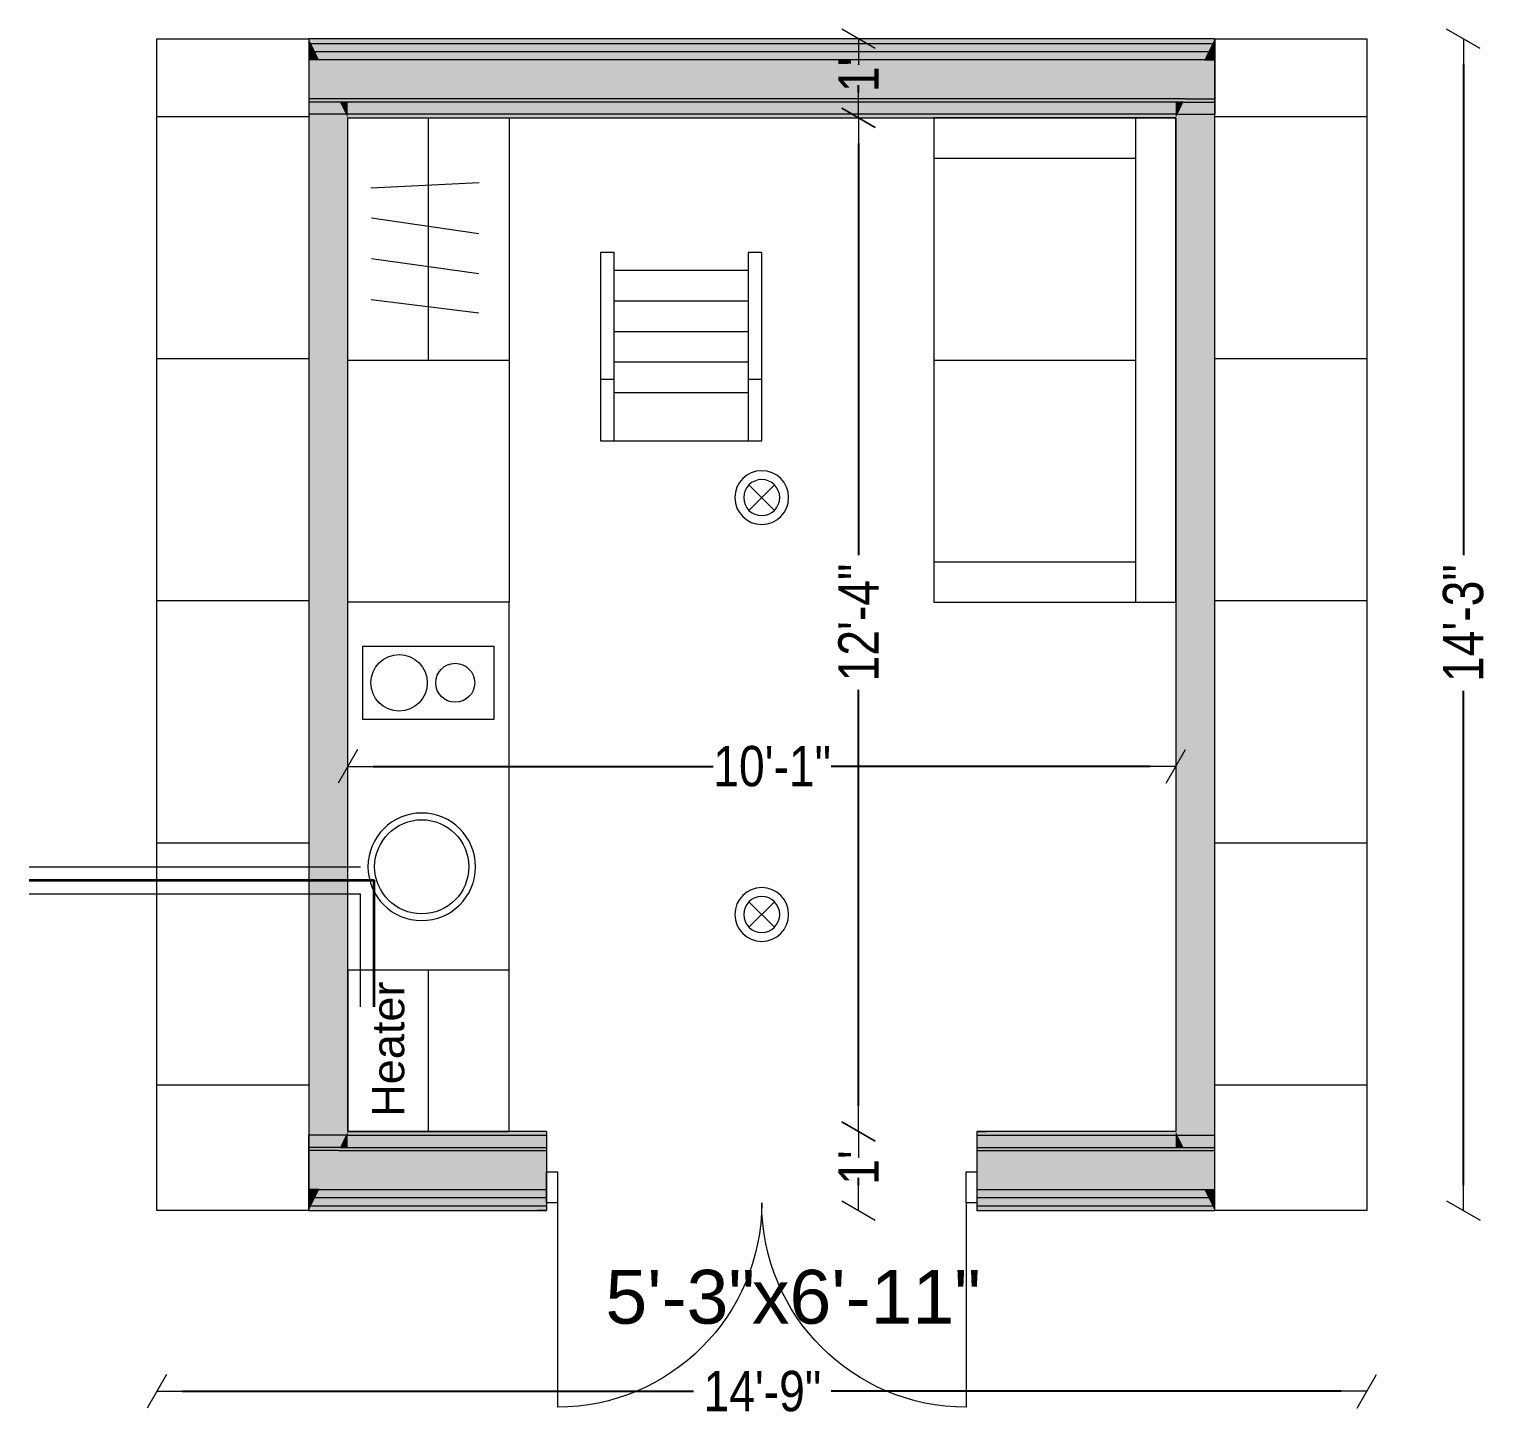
# Model space of a CAD drawing. Header units: millimetres. Extents: x -441769 to -416837, y 102511 to 137331.
# Drawn here: x -430633 to -425201, y 117449 to 122611 of the extents above; entities that cross this region are included whole.
import ezdxf
from ezdxf.enums import TextEntityAlignment as Align

# ---------------------------------------------------------------- set-up
doc = ezdxf.new("R2010")
doc.units = ezdxf.units.MM
doc.header["$MEASUREMENT"] = 0
for name, color, linetype in [('1.VÄLISSEINAD', 7, 'Continuous'), ('2.SISUSTUS', 7, 'Continuous'), ('ARCHICAD Door Markers', 7, 'Continuous'), ('ARCHICAD Doors', 7, 'Continuous'), ('Dimensioning - General', 7, 'Continuous'), ('Interior - Furniture', 7, 'Continuous')]:
    doc.layers.add(name, color=color, linetype=linetype)
for name, color, linetype, lineweight in [('1.VÄLISSEINAD_Pen_No__1', 7, 'Continuous', 13), ('1.VÄLISSEINAD_Pen_No__19', 255, 'Continuous', 0), ('2.SISUSTUS_Pen_No__101', 252, 'Continuous', 13), ('2D Drafting - General_Pen_No__1', 7, 'Continuous', 13), ('2D Drafting - General_Pen_No__6', 5, 'Continuous', 35), ('ARCHICAD Door Markers_Pen_No__1', 7, 'Continuous', 13), ('ARCHICAD Doors_Pen_No__1', 7, 'Continuous', 13), ('Interior - Furniture _Pen_No__101', 252, 'Continuous', 13), ('Interior - Furniture _Pen_No__2', 8, 'Continuous', 15)]:
    doc.layers.add(name, color=color, linetype=linetype, lineweight=lineweight)
for name, color, linetype, lineweight, true_color in [('1.VÄLISSEINAD_Pen_No__107', 7, 'Continuous', 13, 0xaaaaaa), ('1.VÄLISSEINAD_Pen_No__61', 7, 'Continuous', 20, 0x6a6a6a), ('2D Drafting - General_Pen_No__4', 7, 'Continuous', 20, 0x029e21), ('2D Drafting - General_Pen_No__61', 7, 'Continuous', 20, 0x6a6a6a), ('2D Drafting - General_Pen_No__68', 7, 'Continuous', 20, 0xfd4435), ('ARCHICAD Doors_Pen_No__23', 7, 'Continuous', 20, 0xff6600), ('ARCHICAD Doors_Pen_No__3', 7, 'Continuous', 18, 0xff6600), ('Interior - Furniture _Pen_No__81', 7, 'Continuous', 20, 0x6a6a6a), ('Interior - Furniture _Pen_No__86', 7, 'Continuous', 20, 0x5555ff)]:
    doc.layers.add(name, color=color, linetype=linetype, lineweight=lineweight, true_color=true_color)
doc.styles.add('GENERATED_STYLE_1', font='arial.ttf')
doc.styles.add('GENERATED_STYLE_2', font='techl___.ttf')
doc.dimstyles.new('GENERATED_STYLE__1', dxfattribs={"dimtxt": 150, "dimasz": 95, "dimexe": 0.18, "dimexo": 0.0625, "dimgap": 0.09, "dimtad": 0, "dimdec": 0, "dimlfac": 0.03937, "dimzin": 0, "dimdsep": 46, "dimlunit": 4, "dimtxsty": 'GENERATED_STYLE_2', "dimblk": 'ARROWHEAD_2', "dimblk1": 'ARROWHEAD_2', "dimblk2": 'ARROWHEAD_2', "dimcen": 0.09, "dimse1": 1, "dimse2": 1, "dimclrd": 7, "dimclre": 7, "dimclrt": 7, "dimadec": 0, "dimazin": 0, "dimtfac": 1, "dimtdec": 4, "dimtmove": 0, "dimatfit": 3, "dimfxl": 1, "dimtolj": 1, "dimtzin": 0, "dimarcsym": 0})
doc.dimstyles.new('GENERATED_STYLE__2', dxfattribs={"dimtxt": 150, "dimasz": 95, "dimexe": 0.18, "dimexo": 0.0625, "dimgap": 0.09, "dimtad": 0, "dimtih": 1, "dimtoh": 1, "dimdec": 0, "dimlfac": 0.03937, "dimzin": 0, "dimdsep": 46, "dimlunit": 4, "dimtxsty": 'GENERATED_STYLE_2', "dimblk": 'ARROWHEAD_2', "dimblk1": 'ARROWHEAD_2', "dimblk2": 'ARROWHEAD_2', "dimcen": 0.09, "dimse1": 1, "dimse2": 1, "dimclrd": 7, "dimclre": 7, "dimclrt": 7, "dimadec": 0, "dimazin": 0, "dimtfac": 1, "dimtdec": 4, "dimtmove": 0, "dimatfit": 3, "dimfxl": 1, "dimtolj": 1, "dimtzin": 0, "dimarcsym": 0})
pattern_1 = [(0, (-40887, -6413.9), (0, 900), [])]

# ---------------------------------------------------------------- blocks, each defined once
blk = doc.blocks.new('Wall_33', base_point=(-388706.2, 128989))
at = {"layer": '1.VÄLISSEINAD_Pen_No__107', "linetype": 'Continuous', "lineweight": 13, "true_color": 0xaaaaaa}
for points in [[(-388706.2, 128971), (-388697.3, 128971), (-388706.2, 128989)], [(-388682.5, 128941), (-388697.3, 128971), (-388706.2, 128971), (-388706.2, 128941)], [(-388667.7, 128911), (-388682.5, 128941), (-388706.2, 128941), (-388706.2, 128911)], [(-388596.2, 128766), (-388667.7, 128911), (-388706.2, 128911), (-388706.2, 128766)], [(-388590.3, 128754), (-388596.2, 128766), (-388706.2, 128766), (-388706.2, 128754)], [(-388568.1, 128709), (-388590.3, 128754), (-388706.2, 128754), (-388706.2, 128709)], [(-388590.3, 124868), (-388568.1, 124913), (-388706.2, 124913), (-388706.2, 124868)], [(-388596.2, 124856), (-388590.3, 124868), (-388706.2, 124868), (-388706.2, 124856)], [(-388667.7, 124711), (-388596.2, 124856), (-388706.2, 124856), (-388706.2, 124711)], [(-388682.5, 124681), (-388667.7, 124711), (-388706.2, 124711), (-388706.2, 124681)], [(-388697.3, 124651), (-388682.5, 124681), (-388706.2, 124681), (-388706.2, 124651)], [(-388697.3, 124651), (-388706.2, 124651), (-388706.2, 124633)]]:
    blk.add_hatch(color=253, dxfattribs=at).paths.add_polyline_path(points)
at = {"layer": '1.VÄLISSEINAD_Pen_No__61', "linetype": 'Continuous', "lineweight": 20, "true_color": 0x6a6a6a}
for points in [[(-388706.2, 128709), (-388706.2, 128695), (-388561.2, 128695), (-388568.1, 128709)], [(-388561.2, 124927), (-388561.2, 128695), (-388706.2, 128695), (-388706.2, 124927)], [(-388706.2, 124913), (-388568.1, 124913), (-388561.2, 124927), (-388706.2, 124927)]]:
    blk.add_hatch(color=251, dxfattribs=at).paths.add_polyline_path(points)
at = {"layer": '1.VÄLISSEINAD_Pen_No__1', "color": 7, "linetype": 'Continuous', "lineweight": 13}
for p, q in [((-388697.3, 128971), (-388706.2, 128971)), ((-388682.5, 128941), (-388706.2, 128941)), ((-388667.7, 128911), (-388706.2, 128911)), ((-388596.2, 128766), (-388706.2, 128766)), ((-388590.3, 128754), (-388706.2, 128754)), ((-388568.1, 128709), (-388706.2, 128709)), ((-388568.1, 124913), (-388706.2, 124913)), ((-388590.3, 124868), (-388706.2, 124868)), ((-388596.2, 124856), (-388706.2, 124856)), ((-388667.7, 124711), (-388706.2, 124711)), ((-388682.5, 124681), (-388706.2, 124681)), ((-388697.3, 124651), (-388706.2, 124651))]:
    blk.add_line(p, q, dxfattribs=at)
at = {"layer": '1.VÄLISSEINAD_Pen_No__1', "color": 7, "linetype": 'Continuous', "lineweight": 13, "flags": 128}
for points in [[(-388706.2, 128989), (-388706.2, 128971)], [(-388706.2, 128971), (-388706.2, 128941)], [(-388706.2, 128941), (-388706.2, 128911)], [(-388706.2, 128911), (-388706.2, 128766)], [(-388706.2, 128766), (-388706.2, 128754)], [(-388706.2, 128754), (-388706.2, 128709)], [(-388706.2, 124868), (-388706.2, 124913)], [(-388706.2, 124856), (-388706.2, 124868)], [(-388706.2, 124711), (-388706.2, 124856)], [(-388706.2, 124681), (-388706.2, 124711)], [(-388706.2, 124651), (-388706.2, 124681)], [(-388706.2, 124633), (-388706.2, 124651)]]:
    blk.add_lwpolyline(points, dxfattribs=at)
at = {"layer": '1.VÄLISSEINAD_Pen_No__19', "color": 255, "linetype": 'Continuous', "lineweight": 0, "flags": 128}
for points in [[(-388706.2, 128709), (-388706.2, 124913)], [(-388561.2, 124927), (-388561.2, 128695)]]:
    blk.add_lwpolyline(points, dxfattribs=at)
blk = doc.blocks.new('Wall_34', base_point=(-385337.2, 124633))
at = {"layer": '1.VÄLISSEINAD_Pen_No__107', "linetype": 'Continuous', "lineweight": 13, "true_color": 0xaaaaaa}
for points in [[(-385346, 128971), (-385360.8, 128941), (-385337.2, 128941), (-385337.2, 128971)], [(-385346, 128971), (-385337.2, 128971), (-385337.2, 128989)], [(-385375.6, 128911), (-385447.1, 128766), (-385337.2, 128766), (-385337.2, 128911)], [(-385360.8, 128941), (-385375.6, 128911), (-385337.2, 128911), (-385337.2, 128941)], [(-385453.1, 128754), (-385475.3, 128709), (-385337.2, 128709), (-385337.2, 128754)], [(-385447.1, 128766), (-385453.1, 128754), (-385337.2, 128754), (-385337.2, 128766)], [(-385475.3, 124913), (-385453.1, 124868), (-385337.2, 124868), (-385337.2, 124913)], [(-385453.1, 124868), (-385447.1, 124856), (-385337.2, 124856), (-385337.2, 124868)], [(-385447.1, 124856), (-385375.6, 124711), (-385337.2, 124711), (-385337.2, 124856)], [(-385375.6, 124711), (-385360.8, 124681), (-385337.2, 124681), (-385337.2, 124711)], [(-385360.8, 124681), (-385346, 124651), (-385337.2, 124651), (-385337.2, 124681)], [(-385337.2, 124651), (-385346, 124651), (-385337.2, 124633)]]:
    blk.add_hatch(color=253, dxfattribs=at).paths.add_polyline_path(points)
at = {"layer": '1.VÄLISSEINAD_Pen_No__61', "linetype": 'Continuous', "lineweight": 20, "true_color": 0x6a6a6a}
for points in [[(-385482.2, 128695), (-385337.2, 128695), (-385337.2, 128709), (-385475.3, 128709)], [(-385482.2, 128695), (-385482.2, 124927), (-385337.2, 124927), (-385337.2, 128695)], [(-385482.2, 124927), (-385475.3, 124913), (-385337.2, 124913), (-385337.2, 124927)]]:
    blk.add_hatch(color=251, dxfattribs=at).paths.add_polyline_path(points)
at = {"layer": '1.VÄLISSEINAD_Pen_No__1', "color": 7, "linetype": 'Continuous', "lineweight": 13}
for p, q in [((-385346, 128971), (-385337.2, 128971)), ((-385375.6, 128911), (-385337.2, 128911)), ((-385360.8, 128941), (-385337.2, 128941)), ((-385453.1, 128754), (-385337.2, 128754)), ((-385447.1, 128766), (-385337.2, 128766)), ((-385475.3, 128709), (-385337.2, 128709)), ((-385475.3, 124913), (-385337.2, 124913)), ((-385453.1, 124868), (-385337.2, 124868)), ((-385447.1, 124856), (-385337.2, 124856)), ((-385375.6, 124711), (-385337.2, 124711)), ((-385360.8, 124681), (-385337.2, 124681)), ((-385346, 124651), (-385337.2, 124651))]:
    blk.add_line(p, q, dxfattribs=at)
at = {"layer": '1.VÄLISSEINAD_Pen_No__1', "color": 7, "linetype": 'Continuous', "lineweight": 13, "flags": 128}
for points in [[(-385337.2, 128989), (-385337.2, 128971)], [(-385337.2, 128971), (-385337.2, 128941)], [(-385337.2, 128941), (-385337.2, 128911)], [(-385337.2, 128911), (-385337.2, 128766)], [(-385337.2, 128766), (-385337.2, 128754)], [(-385337.2, 128754), (-385337.2, 128709)], [(-385337.2, 124868), (-385337.2, 124913)], [(-385337.2, 124856), (-385337.2, 124868)], [(-385337.2, 124711), (-385337.2, 124856)], [(-385337.2, 124681), (-385337.2, 124711)], [(-385337.2, 124651), (-385337.2, 124681)], [(-385337.2, 124633), (-385337.2, 124651)]]:
    blk.add_lwpolyline(points, dxfattribs=at)
at = {"layer": '1.VÄLISSEINAD_Pen_No__19', "color": 255, "linetype": 'Continuous', "lineweight": 0, "flags": 128}
for points in [[(-385482.2, 128695), (-385482.2, 124927)], [(-385337.2, 124913), (-385337.2, 128709)]]:
    blk.add_lwpolyline(points, dxfattribs=at)
blk = doc.blocks.new('Wall_35', base_point=(-385337.2, 128989))
at = {"layer": '1.VÄLISSEINAD_Pen_No__107', "linetype": 'Continuous', "lineweight": 13, "true_color": 0xaaaaaa}
for points in [[(-385337.2, 128989), (-388706.2, 128989), (-388697.3, 128971), (-385346, 128971)], [(-385346, 128971), (-388697.3, 128971), (-388682.5, 128941), (-385360.8, 128941)], [(-385360.8, 128941), (-388682.5, 128941), (-388667.7, 128911), (-385375.6, 128911)], [(-385375.6, 128911), (-388667.7, 128911), (-388596.2, 128766), (-385447.1, 128766)], [(-385447.1, 128766), (-388596.2, 128766), (-388590.3, 128754), (-385453.1, 128754)], [(-388561.2, 128709), (-385482.2, 128709), (-385482.2, 128754), (-388561.2, 128754)], [(-388561.2, 128695), (-385482.2, 128695), (-385482.2, 128709), (-388561.2, 128709)]]:
    blk.add_hatch(color=253, dxfattribs=at).paths.add_polyline_path(points)
at = {"layer": '1.VÄLISSEINAD_Pen_No__61', "linetype": 'Continuous', "lineweight": 20, "true_color": 0x6a6a6a}
for points in [[(-388561.2, 128754), (-388590.3, 128754), (-388568.1, 128709), (-388561.2, 128709)], [(-385482.2, 128709), (-385475.3, 128709), (-385453.1, 128754), (-385482.2, 128754)], [(-388568.1, 128709), (-388561.2, 128695), (-388561.2, 128709)], [(-385482.2, 128695), (-385475.3, 128709), (-385482.2, 128709)]]:
    blk.add_hatch(color=251, dxfattribs=at).paths.add_polyline_path(points)
at = {"layer": '1.VÄLISSEINAD_Pen_No__1', "color": 7, "linetype": 'Continuous', "lineweight": 13}
for p, q in [((-385346, 128971), (-388697.3, 128971)), ((-385360.8, 128941), (-388682.5, 128941)), ((-385375.6, 128911), (-388667.7, 128911)), ((-385447.1, 128766), (-388596.2, 128766)), ((-388561.2, 128754), (-388590.3, 128754)), ((-385482.2, 128754), (-388561.2, 128754)), ((-385453.1, 128754), (-385482.2, 128754)), ((-388561.2, 128709), (-388568.1, 128709)), ((-385482.2, 128709), (-388561.2, 128709)), ((-385475.3, 128709), (-385482.2, 128709))]:
    blk.add_line(p, q, dxfattribs=at)
at = {"layer": '1.VÄLISSEINAD_Pen_No__1', "color": 7, "linetype": 'Continuous', "lineweight": 13, "flags": 128}
for points in [[(-385337.2, 128989), (-388706.2, 128989)], [(-388561.2, 128695), (-385482.2, 128695)]]:
    blk.add_lwpolyline(points, dxfattribs=at)
blk = doc.blocks.new('Double Door 21_3')
at = {"layer": 'ARCHICAD Doors_Pen_No__1', "color": 7, "linetype": 'Continuous', "lineweight": 13}
for p, q in [((-800, 29), (-837, 29)), ((-800, 29), (-837, 29)), ((-800, 11), (-800, 29)), ((-800, 11), (-800, 29)), ((-800, 0), (-800, 11)), ((-800, 0), (-800, 11)), ((-800, -19), (-800, 0)), ((-800, -19), (-800, 0)), ((800, 11), (800, 29)), ((800, 11), (800, 29)), ((800, 29), (837, 29)), ((800, 29), (837, 29)), ((800, 0), (800, 11)), ((800, 0), (800, 11)), ((800, -19), (800, 0)), ((800, -19), (800, 0)), ((-800, -49), (-800, -19)), ((-800, -49), (-800, -19)), ((-800, -115), (-800, -49)), ((-800, -115), (-800, -49)), ((800, -49), (800, -19)), ((800, -49), (800, -19)), ((800, -115), (800, -49)), ((800, -115), (800, -49)), ((-800, -194), (-800, -115)), ((-800, -194), (-800, -115)), ((-800, -194), (-800, -115)), ((800, -194), (800, -115)), ((800, -194), (800, -115)), ((800, -194), (800, -115)), ((-800, -206), (-800, -194)), ((-800, -206), (-800, -194)), ((-800, -206), (-800, -194)), ((-800, -251), (-800, -206)), ((-800, -251), (-800, -206)), ((-800, -251), (-800, -206)), ((800, -206), (800, -194)), ((800, -206), (800, -194)), ((800, -206), (800, -194)), ((800, -251), (800, -206)), ((800, -251), (800, -206)), ((800, -251), (800, -206)), ((-800, -265), (-837, -265)), ((-800, -265), (-837, -265)), ((-800, -265), (-800, -251)), ((-800, -265), (-800, -251)), ((-800, -265), (-800, -251)), ((800, -265), (800, -251)), ((800, -265), (800, -251)), ((800, -265), (800, -251)), ((800, -265), (837, -265)), ((800, -265), (837, -265))]:
    blk.add_line(p, q, dxfattribs=at)
at = {"layer": 'ARCHICAD Doors_Pen_No__23', "color": 30, "linetype": 'Continuous', "lineweight": 20, "true_color": 0xff6600}
for p, q in [((-760, 0), (-800, 0)), ((-800, 0), (-800, -115)), ((-760, -115), (-760, 0)), ((800, 0), (760, 0)), ((760, 0), (760, -115)), ((800, -115), (800, 0)), ((-800, -115), (-760, -115)), ((760, -115), (800, -115))]:
    blk.add_line(p, q, dxfattribs=at)
at = {"layer": 'ARCHICAD Doors_Pen_No__3', "color": 30, "linetype": 'Continuous', "lineweight": 18, "true_color": 0xff6600}
for p, q in [((-760, 0), (-760, 760)), ((760, 0), (760, 760))]:
    blk.add_line(p, q, dxfattribs=at)
for centre, start, end in [((-760, 0), 0, 90), ((760, 0), 90, 180)]:
    blk.add_arc(centre, 760, start, end, dxfattribs=at)
blk = doc.blocks.new('Door Stamp 21')
at = {"layer": 'ARCHICAD Door Markers_Pen_No__1', "color": 7, "lineweight": 13, "style": 'GENERATED_STYLE_1'}
for tag, p in [('DUMMY_256', (36.3, 129.1)), ('DUMMY_255', (581.3, 129.1))]:
    blk.add_attdef(tag, text='', height=200, rotation=180, dxfattribs=at).set_placement(p, align=Align.TOP_LEFT)
blk = doc.blocks.new('Wall_36', base_point=(-385337.2, 124633))
at = {"layer": '1.VÄLISSEINAD_Pen_No__107', "linetype": 'Continuous', "lineweight": 13, "true_color": 0xaaaaaa}
for points in [[(-388561.2, 124927), (-388561.2, 124913), (-387821.7, 124913), (-387821.7, 124927)], [(-388561.2, 124913), (-388561.2, 124868), (-387821.7, 124868), (-387821.7, 124913)], [(-386221.7, 124913), (-385482.2, 124913), (-385482.2, 124927), (-386221.7, 124927)], [(-385482.2, 124913), (-386221.7, 124913), (-386221.7, 124868), (-385482.2, 124868)], [(-388596.2, 124856), (-388667.7, 124711), (-387821.7, 124711), (-387821.7, 124856)], [(-388590.3, 124868), (-388596.2, 124856), (-387821.7, 124856), (-387821.7, 124868)], [(-386221.7, 124856), (-385447.1, 124856), (-385453.1, 124868), (-386221.7, 124868)], [(-386221.7, 124711), (-385375.6, 124711), (-385447.1, 124856), (-386221.7, 124856)], [(-388682.5, 124681), (-388697.3, 124651), (-387821.7, 124651), (-387821.7, 124681)], [(-388667.7, 124711), (-388682.5, 124681), (-387821.7, 124681), (-387821.7, 124711)], [(-386221.7, 124681), (-385360.8, 124681), (-385375.6, 124711), (-386221.7, 124711)], [(-386221.7, 124651), (-385346, 124651), (-385360.8, 124681), (-386221.7, 124681)], [(-388697.3, 124651), (-388706.2, 124633), (-387821.7, 124633), (-387821.7, 124651)], [(-385346, 124651), (-386221.7, 124651), (-386221.7, 124633), (-385337.2, 124633)]]:
    blk.add_hatch(color=253, dxfattribs=at).paths.add_polyline_path(points)
at = {"layer": '1.VÄLISSEINAD_Pen_No__61', "linetype": 'Continuous', "lineweight": 20, "true_color": 0x6a6a6a}
for points in [[(-388561.2, 124913), (-388568.1, 124913), (-388590.3, 124868), (-388561.2, 124868)], [(-388561.2, 124927), (-388568.1, 124913), (-388561.2, 124913)], [(-385475.3, 124913), (-385482.2, 124927), (-385482.2, 124913)], [(-385482.2, 124868), (-385453.1, 124868), (-385475.3, 124913), (-385482.2, 124913)]]:
    blk.add_hatch(color=251, dxfattribs=at).paths.add_polyline_path(points)
at = {"layer": '1.VÄLISSEINAD_Pen_No__1', "color": 7, "linetype": 'Continuous', "lineweight": 13}
for p, q in [((-388568.1, 124913), (-388561.2, 124913)), ((-388561.2, 124913), (-387821.7, 124913)), ((-387821.7, 124927), (-387858.7, 124927)), ((-387821.7, 124927), (-387821.7, 124913)), ((-387821.7, 124927), (-387821.7, 124913)), ((-387821.7, 124913), (-387821.7, 124868)), ((-387821.7, 124913), (-387821.7, 124868)), ((-386221.7, 124927), (-386184.7, 124927)), ((-386221.7, 124927), (-386221.7, 124913)), ((-386221.7, 124927), (-386221.7, 124913)), ((-386221.7, 124913), (-385482.2, 124913)), ((-386221.7, 124913), (-386221.7, 124868)), ((-386221.7, 124913), (-386221.7, 124868)), ((-385482.2, 124913), (-385475.3, 124913)), ((-388596.2, 124856), (-387821.7, 124856)), ((-388590.3, 124868), (-388561.2, 124868)), ((-388561.2, 124868), (-387821.7, 124868)), ((-387821.7, 124868), (-387821.7, 124856)), ((-387821.7, 124868), (-387821.7, 124856)), ((-387821.7, 124856), (-387821.7, 124777)), ((-387821.7, 124856), (-387821.7, 124777)), ((-386221.7, 124868), (-385482.2, 124868)), ((-386221.7, 124868), (-386221.7, 124856)), ((-386221.7, 124868), (-386221.7, 124856)), ((-386221.7, 124856), (-385447.1, 124856)), ((-386221.7, 124856), (-386221.7, 124777)), ((-386221.7, 124856), (-386221.7, 124777)), ((-385482.2, 124868), (-385453.1, 124868)), ((-387821.7, 124777), (-387821.7, 124711)), ((-386221.7, 124777), (-386221.7, 124711)), ((-388682.5, 124681), (-387821.7, 124681)), ((-388667.7, 124711), (-387821.7, 124711)), ((-387821.7, 124711), (-387821.7, 124681)), ((-387821.7, 124681), (-387821.7, 124662)), ((-386221.7, 124711), (-385375.6, 124711)), ((-386221.7, 124711), (-386221.7, 124681)), ((-386221.7, 124681), (-385360.8, 124681)), ((-386221.7, 124681), (-386221.7, 124662)), ((-388697.3, 124651), (-387821.7, 124651)), ((-387821.7, 124633), (-387858.7, 124633)), ((-387821.7, 124662), (-387821.7, 124651)), ((-387821.7, 124651), (-387821.7, 124633)), ((-386221.7, 124662), (-386221.7, 124651)), ((-386221.7, 124651), (-385346, 124651)), ((-386221.7, 124651), (-386221.7, 124633)), ((-386221.7, 124633), (-386184.7, 124633))]:
    blk.add_line(p, q, dxfattribs=at)
at = {"layer": '1.VÄLISSEINAD_Pen_No__1', "color": 7, "linetype": 'Continuous', "lineweight": 13, "flags": 128}
for points in [[(-387821.7, 124927), (-388561.2, 124927)], [(-385482.2, 124927), (-386221.7, 124927)], [(-388706.2, 124633), (-387821.7, 124633)], [(-386221.7, 124633), (-385337.2, 124633)]]:
    blk.add_lwpolyline(points, dxfattribs=at)
at = {"layer": 'ARCHICAD Door Markers', "color": 161, "lineweight": 25, "true_color": 0x40a5ff}
ref = blk.add_blockref('Door Stamp 21', (-387021.7, 124633), dxfattribs=dict(at, rotation=180))
ref.add_attrib('DUMMY_255', '5\'-3"', dxfattribs={"layer": 'ARCHICAD Door Markers_Pen_No__1', "color": 7, "lineweight": 13, "height": 200, "rotation": 360, "style": 'GENERATED_STYLE_1'}).set_placement((-387602.9, 124412.5), align=Align.TOP_LEFT)
ref.add_attrib('DUMMY_256', 'x6\'-11"', dxfattribs={"layer": 'ARCHICAD Door Markers_Pen_No__1', "color": 7, "lineweight": 13, "height": 200, "rotation": 360, "style": 'GENERATED_STYLE_1'}).set_placement((-387058, 124412.5), align=Align.TOP_LEFT)
at = {"layer": 'ARCHICAD Doors', "color": 21, "linetype": 'Continuous', "lineweight": 18, "true_color": 0xff9955, "xscale": -1, "zscale": 1000, "rotation": 180}
blk.add_blockref('Double Door 21_3', (-387021.7, 124662), dxfattribs=at)
blk = doc.blocks.new('Sofa 21')
at = {"layer": '2.SISUSTUS_Pen_No__101', "color": 252, "linetype": 'Continuous', "lineweight": 13}
for p, q in [((1800, 900), (0, 900)), ((0, 900), (0, 0)), ((1800, 0), (1800, 900)), ((0, 750), (1800, 750)), ((150, 0), (150, 750)), ((900, 0), (900, 750)), ((1650, 0), (1650, 750)), ((0, 0), (1800, 0))]:
    blk.add_line(p, q, dxfattribs=at)
blk = doc.blocks.new('Cupboard 21_4')
at = {"layer": 'Interior - Furniture _Pen_No__101', "color": 252, "linetype": 'Continuous', "lineweight": 13}
for p, q in [((1800, 600), (0, 600)), ((0, 600), (0, 0)), ((900, 0), (900, 600)), ((900, 0), (900, 600)), ((1800, 0), (1800, 600)), ((1125, 87.5), (1075, 487.5)), ((1277.9, 87.9), (1222.1, 487.1)), ((1429, 88), (1371, 487)), ((1540.1, 86.2), (1559.9, 488.8)), ((900, 300), (1800, 300)), ((0, 0), (1800, 0))]:
    blk.add_line(p, q, dxfattribs=at)
blk = doc.blocks.new('Cabinet Base Single Door 21')
at = {"layer": 'Interior - Furniture _Pen_No__101', "color": 252, "linetype": 'Continuous', "lineweight": 13}
for p, q in [((0, 600), (768, 600)), ((0, 0), (768, 0))]:
    blk.add_line(p, q, dxfattribs=at)
blk.add_circle((384, 325), 175, dxfattribs=at)
for start, end in [(0, 180), (180, 0)]:
    blk.add_arc((384, 325), 200, start, end, dxfattribs=at)
blk = doc.blocks.new('Cabinet Base Cooktop+Oven 21')
at = {"layer": 'Interior - Furniture _Pen_No__101', "color": 252, "linetype": 'Continuous', "lineweight": 13}
for p, q in [((0, 600), (600, 600)), ((435, 545), (165, 545)), ((165, 545), (165, 55)), ((435, 55), (435, 545)), ((165, 55), (435, 55)), ((0, 0), (600, 0))]:
    blk.add_line(p, q, dxfattribs=at)
for centre, radius in [((300, 409.27), 105), ((300, 200.53), 72.5)]:
    blk.add_circle(centre, radius, dxfattribs=at)
blk = doc.blocks.new('Refrigerator 21')
at = {"layer": 'Interior - Furniture _Pen_No__101', "color": 252, "linetype": 'Continuous', "lineweight": 13}
for p, q in [((600, 600), (0, 600)), ((0, 600), (0, 0)), ((600, 0), (600, 600)), ((0, 0), (600, 0))]:
    blk.add_line(p, q, dxfattribs=at)
blk = doc.blocks.new('Push Button with Indicator Lamp 21')
at = {"layer": 'Interior - Furniture _Pen_No__2', "color": 8, "linetype": 'Continuous', "lineweight": 15}
for p, q in [((-47.4, -47.4), (47.4, 47.4)), ((47.4, -47.4), (-47.4, 47.4))]:
    blk.add_line(p, q, dxfattribs=at)
for radius in [100, 67]:
    blk.add_circle((0, 0), radius, dxfattribs=at)
blk = doc.blocks.new('Washer 21')
at = {"layer": 'Interior - Furniture _Pen_No__101', "color": 252, "linetype": 'Continuous', "lineweight": 13}
for p, q in [((-300, 0), (-300, -300)), ((300, 0), (-300, 0)), ((300, -300), (300, 0)), ((-300, -300), (300, -300))]:
    blk.add_line(p, q, dxfattribs=at)
at = {"layer": 'Interior - Furniture _Pen_No__86', "color": 173, "lineweight": 20, "true_color": 0x5555ff, "style": 'GENERATED_STYLE_1'}
blk.add_attdef('stDisplayText', text='', height=120, rotation=180, dxfattribs=at).set_placement((0, -144.1), align=Align.MIDDLE_CENTER)
blk = doc.blocks.new('ARROWHEAD_2')
at = {"color": 0, "linetype": 'Continuous', "lineweight": 0}
for p, q in [((-0.378, -0.655), (0.378, 0.655)), ((0, 0), (-1, 0))]:
    blk.add_line(p, q, dxfattribs=at)
blk = doc.blocks.new('*D125')
at = {"layer": 'Defpoints', "color": 0, "linetype": 'Continuous', "transparency": 16777216}
for p in [(-427908.6, 118513), (-427548.9, 118513), (-427908.6, 118219)]:
    blk.add_point(p, dxfattribs=at)
at = {"layer": 'Dimensioning - General', "color": 7, "linetype": 'Continuous', "lineweight": -2, "transparency": 16777216}
for p, q in [((-427548.9, 118418), (-427548.9, 118416.8)), ((-427548.9, 118314), (-427548.9, 118340.9))]:
    blk.add_line(p, q, dxfattribs=at)
at = {"layer": 'Dimensioning - General', "color": 7, "linetype": 'Continuous', "lineweight": -2, "transparency": 16777216, "xscale": 95, "yscale": 95, "zscale": 95}
for p, rotation in [((-427548.9, 118513), 90), ((-427548.9, 118219), 270)]:
    blk.add_blockref('ARROWHEAD_2', p, dxfattribs=dict(at, rotation=rotation))
at = {"layer": 'Dimensioning - General', "color": 7, "linetype": 'Continuous', "lineweight": 13, "transparency": 16777216, "insert": (-427548.9, 118378.9), "char_height": 150, "attachment_point": 5, "rotation": 90, "style": 'GENERATED_STYLE_2'}
blk.add_mtext("\\A1;1'", dxfattribs=at)
blk = doc.blocks.new('*D126')
at = {"layer": 'Defpoints', "color": 0, "linetype": 'Continuous', "transparency": 16777216}
for p in [(-427908.6, 122281), (-427548.9, 122281), (-427908.6, 118513)]:
    blk.add_point(p, dxfattribs=at)
at = {"layer": 'Dimensioning - General', "color": 7, "linetype": 'Continuous', "lineweight": -2, "transparency": 16777216}
for p, q in [((-427548.9, 122186), (-427548.9, 120655.3)), ((-427548.9, 118608), (-427548.9, 120155.3))]:
    blk.add_line(p, q, dxfattribs=at)
at = {"layer": 'Dimensioning - General', "color": 7, "linetype": 'Continuous', "lineweight": -2, "transparency": 16777216, "xscale": 95, "yscale": 95, "zscale": 95}
for p, rotation in [((-427548.9, 122281), 90), ((-427548.9, 118513), 270)]:
    blk.add_blockref('ARROWHEAD_2', p, dxfattribs=dict(at, rotation=rotation))
at = {"layer": 'Dimensioning - General', "color": 7, "linetype": 'Continuous', "lineweight": 13, "transparency": 16777216, "insert": (-427548.9, 120405.3), "char_height": 150, "attachment_point": 5, "rotation": 90, "style": 'GENERATED_STYLE_2'}
blk.add_mtext('\\A1;12\'-4"', dxfattribs=at)
blk = doc.blocks.new('*D127')
at = {"layer": 'Defpoints', "color": 0, "linetype": 'Continuous', "transparency": 16777216}
for p in [(-427908.6, 122575), (-427548.9, 122575), (-427908.6, 122281)]:
    blk.add_point(p, dxfattribs=at)
at = {"layer": 'Dimensioning - General', "color": 7, "linetype": 'Continuous', "lineweight": -2, "transparency": 16777216}
for p, q in [((-427548.9, 122480), (-427548.9, 122478.8)), ((-427548.9, 122376), (-427548.9, 122402.9))]:
    blk.add_line(p, q, dxfattribs=at)
at = {"layer": 'Dimensioning - General', "color": 7, "linetype": 'Continuous', "lineweight": -2, "transparency": 16777216, "xscale": 95, "yscale": 95, "zscale": 95}
for p, rotation in [((-427548.9, 122575), 90), ((-427548.9, 122281), 270)]:
    blk.add_blockref('ARROWHEAD_2', p, dxfattribs=dict(at, rotation=rotation))
at = {"layer": 'Dimensioning - General', "color": 7, "linetype": 'Continuous', "lineweight": 13, "transparency": 16777216, "insert": (-427548.9, 122440.9), "char_height": 150, "attachment_point": 5, "rotation": 90, "style": 'GENERATED_STYLE_2'}
blk.add_mtext("\\A1;1'", dxfattribs=at)
blk = doc.blocks.new('*D153')
at = {"layer": 'Defpoints', "color": 0, "linetype": 'Continuous', "transparency": 16777216}
for p in [(-429448.1, 122281), (-426369.1, 122281), (-426369.1, 119870.4)]:
    blk.add_point(p, dxfattribs=at)
at = {"layer": 'Dimensioning - General', "color": 7, "linetype": 'Continuous', "lineweight": -2, "transparency": 16777216}
for p, q in [((-429353.1, 119870.4), (-428089.1, 119870.4)), ((-426464.1, 119870.4), (-427650.6, 119870.4))]:
    blk.add_line(p, q, dxfattribs=at)
at = {"layer": 'Dimensioning - General', "color": 7, "linetype": 'Continuous', "lineweight": -2, "transparency": 16777216, "xscale": 95, "yscale": 95, "zscale": 95, "rotation": 180}
blk.add_blockref('ARROWHEAD_2', (-429448.1, 119870.4), dxfattribs=at)
at = {"layer": 'Dimensioning - General', "color": 7, "linetype": 'Continuous', "lineweight": -2, "transparency": 16777216, "xscale": 95, "yscale": 95, "zscale": 95}
blk.add_blockref('ARROWHEAD_2', (-426369.1, 119870.4), dxfattribs=at)
at = {"layer": 'Dimensioning - General', "color": 7, "linetype": 'Continuous', "lineweight": 13, "transparency": 16777216, "insert": (-427869.8, 119870.4), "char_height": 150, "attachment_point": 5, "style": 'GENERATED_STYLE_2'}
blk.add_mtext('\\A1;10\'-1"', dxfattribs=at)
blk = doc.blocks.new('Ship Ladder 21')
at = {"layer": 'Interior - Furniture _Pen_No__81', "color": 251, "linetype": 'Continuous', "lineweight": 20, "true_color": 0x6a6a6a}
for p, q in [((471.4, 300), (0, 300)), ((0, 300), (0, 249.2)), ((471.4, 249.2), (471.4, 300)), ((700, 300), (471.4, 300)), ((700, 249.2), (700, 300)), ((0, 249.2), (471.4, 249.2)), ((66.7, 249.2), (66.7, -249.2)), ((180.6, 249.2), (180.6, -249.2)), ((294.5, 249.2), (294.5, -249.2)), ((408.3, 249.2), (408.3, -249.2)), ((471.4, 249.2), (700, 249.2)), ((522.2, 249.2), (522.2, -249.2)), ((700, -249.2), (700, 249.2)), ((0, -249.2), (0, -300)), ((471.4, -249.2), (0, -249.2)), ((471.4, -300), (471.4, -249.2)), ((700, -249.2), (471.4, -249.2)), ((700, -300), (700, -249.2)), ((0, -300), (471.4, -300)), ((471.4, -300), (700, -300))]:
    blk.add_line(p, q, dxfattribs=at)
blk = doc.blocks.new('*D216')
at = {"layer": 'Defpoints', "color": 0, "linetype": 'Continuous', "transparency": 16777216}
for p in [(-429593.1, 122575), (-425299.3, 122575), (-430158.6, 118219)]:
    blk.add_point(p, dxfattribs=at)
at = {"layer": 'Dimensioning - General', "color": 7, "linetype": 'Continuous', "lineweight": -2, "transparency": 16777216}
for p, q in [((-425299.3, 122480), (-425299.3, 120655.4)), ((-425299.3, 118314), (-425299.3, 120150.8))]:
    blk.add_line(p, q, dxfattribs=at)
at = {"layer": 'Dimensioning - General', "color": 7, "linetype": 'Continuous', "lineweight": -2, "transparency": 16777216, "xscale": 95, "yscale": 95, "zscale": 95}
for p, rotation in [((-425299.3, 122575), 90), ((-425299.3, 118219), 270)]:
    blk.add_blockref('ARROWHEAD_2', p, dxfattribs=dict(at, rotation=rotation))
at = {"layer": 'Dimensioning - General', "color": 7, "linetype": 'Continuous', "lineweight": 13, "transparency": 16777216, "insert": (-425299.3, 120403.1), "char_height": 150, "attachment_point": 5, "rotation": 90, "style": 'GENERATED_STYLE_2'}
blk.add_mtext('\\A1;14\'-3"', dxfattribs=at)
blk = doc.blocks.new('*D217')
at = {"layer": 'Defpoints', "color": 0, "linetype": 'Continuous', "transparency": 16777216}
for p in [(-430158.6, 118219), (-425658.6, 118219), (-425658.6, 117547)]:
    blk.add_point(p, dxfattribs=at)
at = {"layer": 'Dimensioning - General', "color": 7, "linetype": 'Continuous', "lineweight": -2, "transparency": 16777216}
for p, q in [((-430063.6, 117547), (-428162.3, 117547)), ((-425753.6, 117547), (-427650.1, 117547))]:
    blk.add_line(p, q, dxfattribs=at)
at = {"layer": 'Dimensioning - General', "color": 7, "linetype": 'Continuous', "lineweight": -2, "transparency": 16777216, "xscale": 95, "yscale": 95, "zscale": 95, "rotation": 180}
blk.add_blockref('ARROWHEAD_2', (-430158.6, 117547), dxfattribs=at)
at = {"layer": 'Dimensioning - General', "color": 7, "linetype": 'Continuous', "lineweight": -2, "transparency": 16777216, "xscale": 95, "yscale": 95, "zscale": 95}
blk.add_blockref('ARROWHEAD_2', (-425658.6, 117547), dxfattribs=at)
at = {"layer": 'Dimensioning - General', "color": 7, "linetype": 'Continuous', "lineweight": 13, "transparency": 16777216, "insert": (-427906.2, 117547), "char_height": 150, "attachment_point": 5, "style": 'GENERATED_STYLE_2'}
blk.add_mtext('\\A1;14\'-9"', dxfattribs=at)

msp = doc.modelspace()

# ---------------------------------------------------------------- hatches: boundary and pattern name
at = {"layer": '2D Drafting - General_Pen_No__61', "linetype": 'Continuous', "lineweight": 20, "true_color": 0x6a6a6a}
h = msp.add_hatch(dxfattribs=at)
h.set_pattern_fill('VALTSKATUS_RISTI', color=251, style=0, pattern_type=2)
h.set_pattern_definition(pattern_1)
h.paths.add_polyline_path([(-430158.6, 122575), (-429593.1, 122575), (-429593.1, 118219), (-430158.6, 118219)])
h = msp.add_hatch(dxfattribs=at)
h.set_pattern_fill('VALTSKATUS_RISTI', color=251, style=0, pattern_type=2)
h.set_pattern_definition(pattern_1)
h.paths.add_polyline_path([(-426224.1, 118219), (-426224.1, 122575), (-425658.6, 122575), (-425658.6, 118219)])

# ---------------------------------------------------------------- linework, layer by layer
at = {"layer": '2D Drafting - General_Pen_No__1', "color": 7, "linetype": 'Continuous', "lineweight": 13, "flags": 128}
for points in [[(-430158.6, 122575), (-429593.1, 122575), (-429593.1, 118219), (-430158.6, 118219)], [(-426224.1, 118219), (-426224.1, 122575), (-425658.6, 122575), (-425658.6, 118219)]]:
    msp.add_lwpolyline(points, close=True, dxfattribs=at)
at = {"layer": '2D Drafting - General_Pen_No__4', "color": 104, "linetype": 'Continuous', "lineweight": 20, "true_color": 0x029e21}
msp.add_line((-430632.9, 119497), (-429400.3, 119497), dxfattribs=at)
at = {"layer": '2D Drafting - General_Pen_No__6', "color": 5, "linetype": 'Continuous', "lineweight": 35}
for p in [(-430632.9, 119447), (-429350.3, 118976.9)]:
    msp.add_line(p, (-429350.3, 119447), dxfattribs=at)
at = {"layer": '2D Drafting - General_Pen_No__68', "color": 20, "linetype": 'Continuous', "lineweight": 20, "true_color": 0xfd4435}
for p in [(-430632.9, 119397), (-429400.3, 118976.9)]:
    msp.add_line(p, (-429400.3, 119397), dxfattribs=at)

# ---------------------------------------------------------------- block references
at = {"layer": '1.VÄLISSEINAD', "color": 255, "lineweight": 0}
for name, p in [('Wall_33', (-429593.1, 122575)), ('Wall_34', (-426224.1, 118219))]:
    msp.add_blockref(name, p, dxfattribs=at)
at = {"layer": '1.VÄLISSEINAD', "color": 7, "lineweight": 35}
for name, p in [('Wall_35', (-426224.1, 122575)), ('Wall_36', (-426224.1, 118219))]:
    msp.add_blockref(name, p, dxfattribs=at)
at = {"layer": '2.SISUSTUS', "color": 104, "linetype": 'Continuous', "lineweight": 20, "true_color": 0x029e21, "zscale": 1000, "rotation": 270}
msp.add_blockref('Sofa 21', (-427269.1, 122281), dxfattribs=at)
at = {"layer": 'Interior - Furniture', "color": 104, "linetype": 'Continuous', "lineweight": 20, "true_color": 0x029e21, "xscale": -1, "zscale": 1000}
for name, p, rotation in [('Cupboard 21_4', (-429448.1, 120481), 270), ('Push Button with Indicator Lamp 21', (-427908.6, 120869.6), 90), ('Push Button with Indicator Lamp 21', (-427908.6, 119319.8), 90)]:
    msp.add_blockref(name, p, dxfattribs=dict(at, rotation=rotation))
at = {"layer": 'Interior - Furniture', "color": 104, "linetype": 'Continuous', "lineweight": 20, "true_color": 0x029e21, "zscale": 1000}
for name, p, rotation in [('Ship Ladder 21', (-428208.6, 121781), 270), ('Cabinet Base Cooktop+Oven 21', (-428848.1, 119881), 90), ('Cabinet Base Single Door 21', (-428848.1, 119113), 90), ('Refrigerator 21', (-428848.1, 118513), 90)]:
    msp.add_blockref(name, p, dxfattribs=dict(at, rotation=rotation))
at = {"layer": 'Interior - Furniture', "color": 104, "linetype": 'Continuous', "lineweight": 20, "true_color": 0x029e21}
ref = msp.add_blockref('Washer 21', (-429448.1, 118813), dxfattribs=dict(at, zscale=1000, rotation=90))
ref.add_attrib('stDisplayText', 'Heater', dxfattribs={"layer": 'Interior - Furniture _Pen_No__86', "color": 173, "lineweight": 20, "true_color": 0x5555ff, "height": 120, "rotation": 90, "style": 'GENERATED_STYLE_1'}).set_placement((-429298.1, 118819), align=Align.MIDDLE_CENTER)

# ---------------------------------------------------------------- dimensions: what is measured, and where the dimension line sits
at = {"layer": 'Dimensioning - General', "color": 7, "linetype": 'Continuous', "lineweight": 13}
for base, p1, p2, picture, middle in [((-425299.3, 122575), (-430158.6, 118219), (-429593.1, 122575), '*D216', (-425299.3, 120403.1)), ((-427548.9, 122575), (-427908.6, 122281), (-427908.6, 122575), '*D127', (-427548.9, 122440.9)), ((-427548.9, 122281), (-427908.6, 118513), (-427908.6, 122281), '*D126', (-427548.9, 120405.3)), ((-427548.9, 118513), (-427908.6, 118219), (-427908.6, 118513), '*D125', (-427548.9, 118378.9))]:
    dim = msp.add_linear_dim(base=base, p1=p1, p2=p2, angle=90, dimstyle='GENERATED_STYLE__1', dxfattribs=at)
    dim.commit()
    dim.dimension.update_dxf_attribs({"geometry": picture, "text_midpoint": middle, "dimtype": 160, "text_rotation": 90})
for base, p1, p2, picture, middle in [((-426369.1, 119870.4), (-429448.1, 122281), (-426369.1, 122281), '*D153', (-427869.8, 119870.4)), ((-425658.6, 117547), (-430158.6, 118219), (-425658.6, 118219), '*D217', (-427906.2, 117547))]:
    dim = msp.add_linear_dim(base=base, p1=p1, p2=p2, dimstyle='GENERATED_STYLE__2', dxfattribs=at)
    dim.commit()
    dim.dimension.update_dxf_attribs({"geometry": picture, "text_midpoint": middle, "dimtype": 160})

doc.saveas('drawing.dxf')
